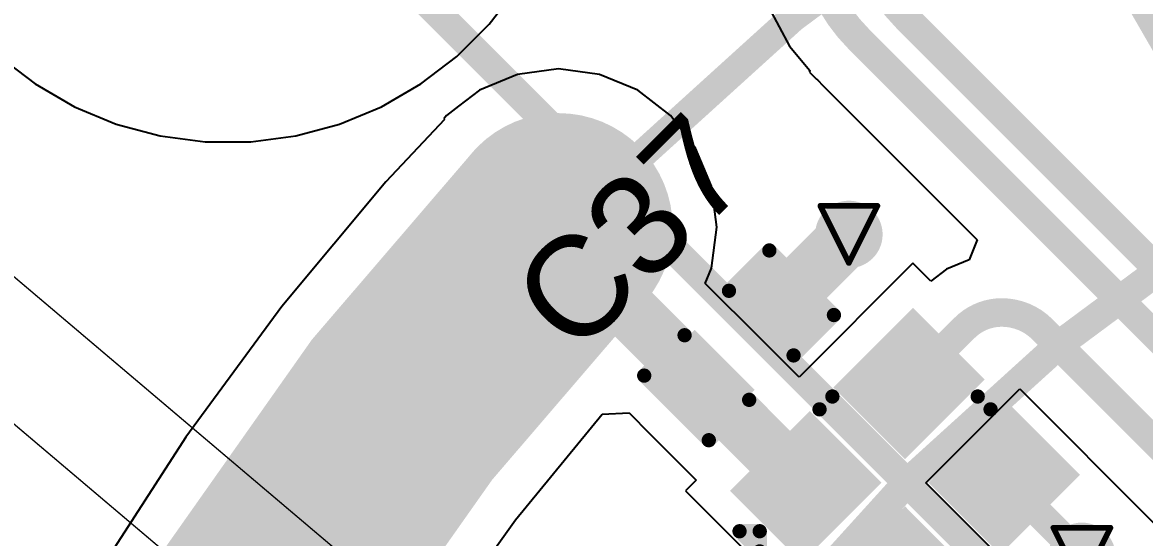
# Model space of a CAD drawing. Header units: inches. Extents: x -18 to 217, y -14 to 159.
# Drawn here: x 14.68 to 24.67, y 32.24 to 36.82 of the extents above; entities that cross this region are included whole.
import ezdxf

# ---------------------------------------------------------------- set-up
doc = ezdxf.new("R2010")
doc.units = ezdxf.units.IN
for name, color, linetype in [('Bottom Layer', 5, 'Continuous'), ('Dimension', 6, 'Continuous'), ('Drill Drawing', 1, 'Continuous'), ('Fabrication', 76, 'Continuous'), ('Mechanical 4', 56, 'Continuous'), ('Multi-Layer', 9, 'Continuous'), ('Top Layer', 1, 'Continuous'), ('Top Overlay', 2, 'Continuous'), ('Top Paste', 8, 'Continuous'), ('Top Solder', 216, 'Continuous'), ('Via Holes', 16, 'Continuous')]:
    doc.layers.add(name, color=color, linetype=linetype)
doc.styles.add('Arial', font='', dxfattribs={"height": 0.2})
doc.styles.get('Arial').set_extended_font_data('Arial')

# ---------------------------------------------------------------- blocks, each defined once
blk = doc.blocks.new('SK6812_EC20_7')
at = {"layer": 'Top Layer'}
for points in [[(-1.04999917, 0.95000191), (-0.24999823, 0.95000191), (-0.24999823, 0.25000077), (-1.04999917, 0.25000077)], [(0.24999823, 0.95000191), (1.04999917, 0.95000191), (1.04999917, 0.25000077), (0.24999823, 0.25000077)], [(-1.04999917, -0.24999823), (-0.24999823, -0.24999823), (-0.24999823, -0.9499993699999999), (-1.04999917, -0.9499993699999999)], [(0.25000077, -0.24999823), (1.05000171, -0.24999823), (1.05000171, -0.9499993699999999), (0.25000077, -0.9499993699999999)]]:
    blk.add_hatch(color=1, dxfattribs=at).paths.add_polyline_path(points)
at = {"layer": 'Top Paste'}
for points in [[(-1.04999917, 0.95000191), (-0.24999823, 0.95000191), (-0.24999823, 0.25000077), (-1.04999917, 0.25000077)], [(0.24999823, 0.95000191), (1.04999917, 0.95000191), (1.04999917, 0.25000077), (0.24999823, 0.25000077)], [(-1.04999917, -0.24999823), (-0.24999823, -0.24999823), (-0.24999823, -0.9499993699999999), (-1.04999917, -0.9499993699999999)], [(0.25000077, -0.24999823), (1.05000171, -0.24999823), (1.05000171, -0.9499993699999999), (0.25000077, -0.9499993699999999)]]:
    blk.add_hatch(color=8, dxfattribs=at).paths.add_polyline_path(points)
at = {"layer": 'Top Solder'}
for points in [[(-1.15159917, 1.05160191), (-0.14839823, 1.05160191), (-0.14839823, 0.14840077), (-1.15159917, 0.14840077)], [(0.14839823, 1.05160191), (1.15159917, 1.05160191), (1.15159917, 0.14840077), (0.14839823, 0.14840077)], [(-1.15159917, -0.14839823), (-0.14839823, -0.14839823), (-0.14839823, -1.05159937), (-1.15159917, -1.05159937)], [(0.14840077, -0.14839823), (1.15160171, -0.14839823), (1.15160171, -1.05159937), (0.14840077, -1.05159937)]]:
    blk.add_hatch(color=216, dxfattribs=at).paths.add_polyline_path(points)
at = {"layer": 'Top Overlay', "const_width": 0.127}
for points in [[(0.0762, 1.00000054), (-0.08560054, 1.00000054)], [(-0.999998, -0.08560054), (-0.999998, 0.0762)], [(0.999998, -0.08560054), (0.999998, 0.0762)], [(1.3462, -0.4826), (1.2192, -0.6096)], [(1.34620254, -0.7366), (1.3462, -0.4826)], [(1.34620254, -0.7366), (1.2192, -0.6096)], [(0.0762, -0.999998), (-0.08560054, -0.999998)]]:
    blk.add_lwpolyline(points, dxfattribs=at)
at = {"layer": 'Top Overlay', "const_width": 0.0635}
for points in [[(-0.11735054, 1.00000054, 1), (-0.05385054, 1.00000054, 1)], [(0.04445, 1.00000054, 1), (0.10795, 1.00000054, 1)], [(-1.031748, 0.0762, 1), (-0.968248, 0.0762, 1)], [(0.968248, 0.0762, 1), (1.031748, 0.0762, 1)], [(-1.031748, -0.08560054, 1), (-0.968248, -0.08560054, 1)], [(0.968248, -0.08560054, 1), (1.031748, -0.08560054, 1)], [(1.31445, -0.4826, 1), (1.37795, -0.4826, 1)], [(1.31445, -0.4826, 1), (1.37795, -0.4826, 1)], [(1.18745, -0.6096, 1), (1.25095, -0.6096, 1)], [(1.18745, -0.6096, 1), (1.25095, -0.6096, 1)], [(1.31445254, -0.7366, 1), (1.37795254, -0.7366, 1)], [(1.31445254, -0.7366, 1), (1.37795254, -0.7366, 1)], [(-0.11735054, -0.999998, 1), (-0.05385054, -0.999998, 1)], [(0.04445, -0.999998, 1), (0.10795, -0.999998, 1)]]:
    blk.add_lwpolyline(points, format="xyb", close=True, dxfattribs=at)
blk = doc.blocks.new('C___0402_17')
at = {"layer": 'Top Layer'}
for points in [[(-0.6985, -0.3175), (-0.6985, 0.3175), (-0.2412999999999999, 0.3175), (-0.2413, -0.3175)], [(0.2412999999999999, -0.3175), (0.2413, 0.3175), (0.6985, 0.3175), (0.6985, -0.3175)]]:
    blk.add_hatch(color=1, dxfattribs=at).paths.add_polyline_path(points)
at = {"layer": 'Top Paste'}
for points in [[(-0.6985, -0.3175), (-0.6985, 0.3175), (-0.2412999999999999, 0.3175), (-0.2413, -0.3175)], [(0.2412999999999999, -0.3175), (0.2413, 0.3175), (0.6985, 0.3175), (0.6985, -0.3175)]]:
    blk.add_hatch(color=8, dxfattribs=at).paths.add_polyline_path(points)
at = {"layer": 'Top Solder'}
for points in [[(-0.7584998799999999, -0.37749988), (-0.7584998799999999, 0.37749988), (-0.18130012, 0.37749988), (-0.18130012, -0.37749988)], [(0.18130012, -0.37749988), (0.18130012, 0.37749988), (0.7584998799999999, 0.37749988), (0.7584998799999999, -0.37749988)]]:
    blk.add_hatch(color=216, dxfattribs=at).paths.add_polyline_path(points)
at = {"layer": 'Top Overlay', "const_width": 0.127}
for points in [[(-0.2794, 0.4064), (-0.7874, 0.4064)], [(-0.7874, -0.4064), (-0.7874, 0.4064)], [(0.7874, 0.4064), (0.2794, 0.4064)], [(0.7874, -0.4064), (0.7874, 0.4064)], [(-0.2794, -0.4064), (-0.7874, -0.4064)], [(0.7874, -0.4064), (0.2794, -0.4064)]]:
    blk.add_lwpolyline(points, dxfattribs=at)
at = {"layer": 'Top Overlay', "const_width": 0.0635}
for points in [[(-0.8191499999999999, 0.4064, 1), (-0.7556499999999999, 0.4064, 1)], [(-0.8191499999999999, 0.4064, 1), (-0.7556499999999999, 0.4064, 1)], [(-0.31115, 0.4064, 1), (-0.24765, 0.4064, 1)], [(0.24765, 0.4064, 1), (0.31115, 0.4064, 1)], [(0.7556499999999999, 0.4064, 1), (0.8191499999999999, 0.4064, 1)], [(0.7556499999999999, 0.4064, 1), (0.8191499999999999, 0.4064, 1)], [(-0.8191499999999999, -0.4064, 1), (-0.7556499999999999, -0.4064, 1)], [(-0.8191499999999999, -0.4064, 1), (-0.7556499999999999, -0.4064, 1)], [(-0.31115, -0.4064, 1), (-0.24765, -0.4064, 1)], [(0.24765, -0.4064, 1), (0.31115, -0.4064, 1)], [(0.7556499999999999, -0.4064, 1), (0.8191499999999999, -0.4064, 1)], [(0.7556499999999999, -0.4064, 1), (0.8191499999999999, -0.4064, 1)]]:
    blk.add_lwpolyline(points, format="xyb", close=True, dxfattribs=at)
blk = doc.blocks.new('C___0402_18')
at = {"layer": 'Top Layer'}
for points in [[(-0.6985, -0.3175), (-0.6985, 0.3175), (-0.2412999999999999, 0.3175), (-0.2413, -0.3175)], [(0.2412999999999999, -0.3175), (0.2413, 0.3175), (0.6985, 0.3175), (0.6985, -0.3175)]]:
    blk.add_hatch(color=1, dxfattribs=at).paths.add_polyline_path(points)
at = {"layer": 'Top Paste'}
for points in [[(-0.6985, -0.3175), (-0.6985, 0.3175), (-0.2412999999999999, 0.3175), (-0.2413, -0.3175)], [(0.2412999999999999, -0.3175), (0.2413, 0.3175), (0.6985, 0.3175), (0.6985, -0.3175)]]:
    blk.add_hatch(color=8, dxfattribs=at).paths.add_polyline_path(points)
at = {"layer": 'Top Solder'}
for points in [[(-0.7584998799999999, -0.37749988), (-0.7584998799999999, 0.37749988), (-0.18130012, 0.37749988), (-0.18130012, -0.37749988)], [(0.18130012, -0.37749988), (0.18130012, 0.37749988), (0.7584998799999999, 0.37749988), (0.7584998799999999, -0.37749988)]]:
    blk.add_hatch(color=216, dxfattribs=at).paths.add_polyline_path(points)
at = {"layer": 'Top Overlay', "const_width": 0.127}
for points in [[(-0.2794, 0.4064), (-0.7874, 0.4064)], [(-0.7874, -0.4064), (-0.7874, 0.4064)], [(0.7874, 0.4064), (0.2794, 0.4064)], [(0.7874, -0.4064), (0.7874, 0.4064)], [(-0.2794, -0.4064), (-0.7874, -0.4064)], [(0.7874, -0.4064), (0.2794, -0.4064)]]:
    blk.add_lwpolyline(points, dxfattribs=at)
at = {"layer": 'Top Overlay', "const_width": 0.0635}
for points in [[(-0.8191499999999999, 0.4064, 1), (-0.7556499999999999, 0.4064, 1)], [(-0.8191499999999999, 0.4064, 1), (-0.7556499999999999, 0.4064, 1)], [(-0.31115, 0.4064, 1), (-0.24765, 0.4064, 1)], [(0.24765, 0.4064, 1), (0.31115, 0.4064, 1)], [(0.7556499999999999, 0.4064, 1), (0.8191499999999999, 0.4064, 1)], [(0.7556499999999999, 0.4064, 1), (0.8191499999999999, 0.4064, 1)], [(-0.8191499999999999, -0.4064, 1), (-0.7556499999999999, -0.4064, 1)], [(-0.8191499999999999, -0.4064, 1), (-0.7556499999999999, -0.4064, 1)], [(-0.31115, -0.4064, 1), (-0.24765, -0.4064, 1)], [(0.24765, -0.4064, 1), (0.31115, -0.4064, 1)], [(0.7556499999999999, -0.4064, 1), (0.8191499999999999, -0.4064, 1)], [(0.7556499999999999, -0.4064, 1), (0.8191499999999999, -0.4064, 1)]]:
    blk.add_lwpolyline(points, format="xyb", close=True, dxfattribs=at)

msp = doc.modelspace()

# ---------------------------------------------------------------- hatches: boundary and pattern name
at = {"layer": 'Bottom Layer'}
h = msp.add_hatch(color=5, dxfattribs=at)
edge = h.paths.add_edge_path()
edge.add_arc((22.03638468, 34.93478662), 0.2999994, 0, 360)
h = msp.add_hatch(color=5, dxfattribs=at)
edge = h.paths.add_edge_path()
edge.add_arc((24.10953776, 32.07074866), 0.2999994, 0, 360)
at = {"layer": 'Top Layer'}
h = msp.add_hatch(color=1, dxfattribs=at)
edge = h.paths.add_edge_path()
edge.add_arc((22.03638468, 34.93478662), 0.2999994, 0, 360)
h = msp.add_hatch(color=1, dxfattribs=at)
edge = h.paths.add_edge_path()
edge.add_arc((24.10953776, 32.07074866), 0.2999994, 0, 360)
at = {"layer": 'Via Holes'}
h = msp.add_hatch(color=7, dxfattribs=at)
edge = h.paths.add_edge_path()
edge.add_arc((22.03638468, 34.93478662), 0.1499997, 0, 360)

# ---------------------------------------------------------------- linework, layer by layer
at = {"layer": 'Bottom Layer'}
for p, q in [((18.83475278, 36.8051207), (19.08086862, 37.12586682)), ((18.54887578, 36.5192437), (18.83475278, 36.8051207)), ((14.47311812, 36.5192437), (14.79386424, 36.27312786)), ((18.22812966, 36.27312786), (18.54887578, 36.5192437)), ((14.79386424, 36.27312786), (15.143988, 36.07098196)), ((17.8780059, 36.07098196), (18.22812966, 36.27312786)), ((15.143988, 36.07098196), (15.51750516, 35.91626547999999)), ((17.50448874, 35.91626547999999), (17.8780059, 36.07098196)), ((15.51750516, 35.91626547999999), (15.90802, 35.81162764)), ((17.1139739, 35.81162764), (17.50448874, 35.91626547999999)), ((15.90802, 35.81162764), (16.30885232, 35.75885914)), ((16.30885232, 35.75885914), (16.71314158, 35.75885914)), ((16.71314158, 35.75885914), (17.1139739, 35.81162764))]:
    msp.add_line(p, q, dxfattribs=at)
at = {"layer": 'Dimension', "const_width": 0.254}
for points in [[(58.31000022, 19.46699942, 1), (13.30999878, 19.46699942, 1)], [(54.56033537999999, 19.46692576, 1), (17.06033418, 19.46692576, 1)]]:
    msp.add_lwpolyline(points, format="xyb", close=True, dxfattribs=at)
msp.add_lwpolyline([(17.94394176, 37.3357267), (55.3623734, -0.08175752)], dxfattribs=at)
at = {"layer": 'Drill Drawing', "const_width": 0.0508}
for points in [[(21.78238468, 35.18878662), (22.29038468, 35.18878662)], [(21.78238468, 35.18878662), (22.03638468, 34.68078662)], [(22.03638468, 34.68078662), (22.29038468, 35.18878662)], [(23.85553776, 32.32474866), (24.36353776, 32.32474866)], [(23.85553776, 32.32474866), (24.10953776, 31.81674866)], [(24.10953776, 31.81674866), (24.36353776, 32.32474866)]]:
    msp.add_lwpolyline(points, dxfattribs=at)
at = {"layer": 'Drill Drawing', "const_width": 0.0254}
for points in [[(21.76968468, 35.18878662, 1), (21.79508468, 35.18878662, 1)], [(21.76968468, 35.18878662, 1), (21.79508468, 35.18878662, 1)], [(22.27768468, 35.18878662, 1), (22.30308468, 35.18878662, 1)], [(22.27768468, 35.18878662, 1), (22.30308468, 35.18878662, 1)], [(22.02368468, 34.68078662, 1), (22.04908468, 34.68078662, 1)], [(22.02368468, 34.68078662, 1), (22.04908468, 34.68078662, 1)], [(23.84283776, 32.32474866, 1), (23.86823776, 32.32474866, 1)], [(23.84283776, 32.32474866, 1), (23.86823776, 32.32474866, 1)], [(24.35083776, 32.32474866, 1), (24.37623776, 32.32474866, 1)], [(24.35083776, 32.32474866, 1), (24.37623776, 32.32474866, 1)]]:
    msp.add_lwpolyline(points, format="xyb", close=True, dxfattribs=at)
at = {"layer": 'Fabrication', "const_width": 0.0127}
for points in [[(13.60255598, 35.40917226, -1.086164305694863), (19.94478104, 41.75152178)], [(13.60255598, 35.40917226, -1.086164305694863), (19.94478104, 41.75152178)], [(21.84632156, 25.02614756, -0.3667768951628362), (38.92474816, 34.222817)], [(21.84632156, 25.02614756, -0.3667768951628362), (38.92474816, 34.222817)], [(21.84632156, 25.02614756, -0.3667768951628362), (38.92474816, 34.222817)], [(21.84632156, 25.02614756, -0.3667768951628362), (38.92474816, 34.222817)], [(22.3945323, 23.54997576, -0.4369289405353744), (40.83044412, 32.61877144)], [(22.3945323, 23.54997576, -0.4369289405353744), (40.83044412, 32.61877144)]]:
    msp.add_lwpolyline(points, format="xyb", dxfattribs=at)
for points in [[(13.60255598, 35.40917226), (18.42319658, 31.32542884)], [(13.60255598, 35.40917226), (18.42319658, 31.32542884)], [(13.60255598, 35.40917226), (18.42319658, 31.32542884)], [(13.60255598, 35.40917226), (18.42319658, 31.32542884)], [(12.95617678, 34.64615626), (17.10586368, 31.13080388)], [(12.95617678, 34.64615626), (17.10586368, 31.13080388)]]:
    msp.add_lwpolyline(points, dxfattribs=at)
at = {"layer": 'Mechanical 4', "const_width": 0.0127}
for points in [[(50.81100582, 19.54995328, 1), (20.81100486, 19.54995328, 1)], [(50.81100582, 19.54995328, 1), (20.81100486, 19.54995328, 1)], [(50.81100582, 19.54995328, 1), (20.81100486, 19.54995328, 1)], [(50.81100582, 19.54995328, 1), (20.81100486, 19.54995328, 1)], [(50.8248031, 19.53848518, 1), (20.82480214, 19.53848518, 1)], [(50.8248031, 19.53848518, 1), (20.82480214, 19.53848518, 1)], [(50.8248031, 19.53848518, 1), (20.82480214, 19.53848518, 1)], [(50.8248031, 19.53848518, 1), (20.82480214, 19.53848518, 1)]]:
    msp.add_lwpolyline(points, format="xyb", close=True, dxfattribs=at)
at = {"layer": 'Multi-Layer'}
for p, q in [((18.83475278, 36.8051207), (19.08086862, 37.12586682)), ((18.54887578, 36.5192437), (18.83475278, 36.8051207)), ((14.47311812, 36.5192437), (14.79386424, 36.27312786)), ((18.22812966, 36.27312786), (18.54887578, 36.5192437)), ((14.79386424, 36.27312786), (15.143988, 36.07098196)), ((17.8780059, 36.07098196), (18.22812966, 36.27312786)), ((15.143988, 36.07098196), (15.51750516, 35.91626547999999)), ((17.50448874, 35.91626547999999), (17.8780059, 36.07098196)), ((15.51750516, 35.91626547999999), (15.90802, 35.81162764)), ((17.1139739, 35.81162764), (17.50448874, 35.91626547999999)), ((15.90802, 35.81162764), (16.30885232, 35.75885914)), ((16.30885232, 35.75885914), (16.51099822, 35.75885914)), ((16.51099822, 35.75885914), (16.71314158, 35.75885914)), ((16.71314158, 35.75885914), (17.1139739, 35.81162764))]:
    msp.add_line(p, q, dxfattribs=at)
at = {"layer": 'Top Layer'}
for p, q in [((18.83475278, 36.8051207), (19.08086862, 37.12586682)), ((21.32526342, 36.95453874), (21.5089232, 36.61093516)), ((18.54887578, 36.5192437), (18.83475278, 36.8051207)), ((21.5089232, 36.61093516), (21.6887679, 36.39179158)), ((14.47311812, 36.5192437), (14.79386424, 36.27312786)), ((18.22812966, 36.27312786), (18.54887578, 36.5192437)), ((19.0877063, 36.35899509999999), (18.74786954, 36.21823084)), ((19.45239696, 36.40700872), (19.0877063, 36.35899509999999)), ((19.81708762, 36.35899509999999), (19.45239696, 36.40700872)), ((20.15692438, 36.21823084), (19.81708762, 36.35899509999999)), ((21.6887679, 36.39179158), (21.68698482, 36.37940654)), ((21.68698482, 36.37940654), (21.68700006, 36.3793659)), ((21.68700006, 36.3793659), (21.74790164, 36.31752452)), ((14.79386424, 36.27312786), (15.143988, 36.07098196)), ((17.8780059, 36.07098196), (18.22812966, 36.27312786)), ((21.74790164, 36.31752452), (21.75583914, 36.30946002)), ((21.75583914, 36.30946002), (21.80776182, 36.25754242)), ((21.80776182, 36.25754242), (23.17790386, 34.8873953)), ((18.74786954, 36.21823084), (18.56319884, 36.07652932)), ((20.44875006, 35.99430698), (20.15692438, 36.21823084)), ((15.143988, 36.07098196), (15.51750516, 35.91626547999999)), ((17.50448874, 35.91626547999999), (17.8780059, 36.07098196)), ((18.56319884, 36.07652932), (18.45603878, 35.99431206)), ((18.43669668, 35.9571417), (17.91549884, 35.40346742)), ((18.45603878, 35.99431206), (18.43137538, 35.96216582)), ((18.43137538, 35.96216582), (18.43669668, 35.9571417)), ((20.67267392, 35.7024813), (20.44875006, 35.99430698)), ((15.51750516, 35.91626547999999), (15.90802, 35.81162764)), ((17.1139739, 35.81162764), (17.50448874, 35.91626547999999)), ((15.90802, 35.81162764), (16.30885232, 35.75885914)), ((16.30885232, 35.75885914), (16.71314158, 35.75885914)), ((16.71314158, 35.75885914), (17.1139739, 35.81162764)), ((20.81343818, 35.36264454), (20.67267392, 35.7024813)), ((17.91549884, 35.40346742), (16.99091598, 34.2940513)), ((20.8614518, 34.99795388), (20.81343818, 35.36264454)), ((20.81343818, 34.63326322), (20.8614518, 34.99795388)), ((23.17790386, 34.8873953), (23.1056815, 34.70817036)), ((22.60671374, 34.67802564), (21.5930353, 33.6643472)), ((22.76607334, 34.51866604), (22.60671374, 34.67802564)), ((23.1056815, 34.70817036), (22.90436618, 34.62478216)), ((20.75798744, 34.49939506), (20.81343818, 34.63326322)), ((22.90436618, 34.62478216), (22.76607334, 34.51866604)), ((21.25561408, 34.00177095999999), (20.75798744, 34.49939506)), ((16.99091598, 34.2940513), (16.13500202, 33.1308329)), ((21.5930353, 33.6643472), (21.25561408, 34.00177095999999)), ((22.7212652, 32.72499678), (23.55612256, 33.55985414)), ((23.55612256, 33.55985414), (24.75805056, 32.35792868)), ((19.06980184, 32.39543178), (19.8403464, 33.33434785999999)), ((19.8403464, 33.33434785999999), (20.08002334, 33.34612076)), ((20.08002334, 33.34612076), (20.26857516, 33.15756894)), ((20.26857516, 33.15756894), (20.26858278, 33.15756386)), ((20.26858278, 33.15756386), (20.6774161, 32.748728)), ((16.13500202, 33.1308329), (15.35088624, 31.91805656)), ((20.6774161, 32.748728), (20.58297636, 32.65428826)), ((20.58297636, 32.65428826), (21.61676652, 31.6204981)), ((23.56979538, 31.87646913999999), (22.7212652, 32.72499678)), ((18.26548798, 31.2730134), (19.06980184, 32.39543178))]:
    msp.add_line(p, q, dxfattribs=at)
for points, const_width in [([(23.95966252, 38.67549034, -0.538770409587209), (58.0621648, 22.88544064)], 2.032), ([(22.55388936, 36.85456688, -0.198912367379658), (22.1233492, 37.89398314)], 0.254), ([(22.1220665, 36.67574072, -0.198912367379658), (21.6915492, 37.7151011)], 0.254), ([(22.12206904, 36.67574072, -3.74608519676e-05), (22.12208936, 36.67571024)], 0.254), ([(14.24462226, 13.13484546, -0.2676026916761695), (19.45239696, 34.99795388)], 2.032), ([(23.06557998, 34.10310172, -0.1991453665261425), (23.39690774, 34.24024902)], 0.254), ([(23.39690774, 34.24025156, -0.1975157828898303), (23.7562136, 34.09225846)], 0.254)]:
    msp.add_lwpolyline(points, format="xyb", dxfattribs=dict(at, const_width=const_width))
for points, const_width in [([(24.06899174, 38.49978584), (24.95476848, 36.9655852)], 0.508), ([(22.55388936, 36.85456688), (26.74240016, 32.66607639999999)], 0.254), ([(22.12208936, 36.67571024), (27.70646732, 31.0913145)], 0.254), ([(19.5250054, 34.81675536), (20.72638476, 33.61538108)], 0.508), ([(21.4631143, 34.35211315999999), (22.00044622, 34.8894654)], 0.508), ([(22.57135948, 33.60888122), (23.06557998, 34.10310172)], 0.254), ([(23.7562136, 34.09225592), (25.25051084, 32.59796122)], 0.254), ([(20.72638476, 33.61538108), (20.79780448, 33.54396136)], 0.508), ([(20.79780448, 33.54396136), (21.65212078, 32.68964252)], 0.508), ([(23.41988966, 32.76035357999999), (24.10947934, 32.07075882)], 0.254)]:
    msp.add_lwpolyline(points, dxfattribs=dict(at, const_width=const_width))
for points, const_width in [([(22.49038936, 36.85456688, 1), (22.61738936, 36.85456688, 1)], 0.127), ([(22.49038936, 36.85456688, 1), (22.61738936, 36.85456688, 1)], 0.127), ([(22.0585665, 36.67574072, 1), (22.1855665, 36.67574072, 1)], 0.127), ([(22.05856904, 36.67574072, 1), (22.18556904, 36.67574072, 1)], 0.127), ([(22.05858936, 36.67571024, 1), (22.18558936, 36.67571024, 1)], 0.127), ([(22.05858936, 36.67571024, 1), (22.18558936, 36.67571024, 1)], 0.127), ([(18.94439696, 34.99795388, 1), (19.96039696, 34.99795388, 1)], 1.016), ([(19.3980054, 34.81675536, 1), (19.6520054, 34.81675536, 1)], 0.254), ([(21.87344622, 34.8894654, 1), (22.12744622, 34.8894654, 1)], 0.254), ([(21.3361143, 34.35211315999999, 1), (21.5901143, 34.35211315999999, 1)], 0.254), ([(23.33340774, 34.24025156, 1), (23.46040774, 34.24025156, 1)], 0.127), ([(23.33340774, 34.24024902, 1), (23.46040774, 34.24024902, 1)], 0.127), ([(23.00207998, 34.10310172, 1), (23.12907998, 34.10310172, 1)], 0.127), ([(23.00207998, 34.10310172, 1), (23.12907998, 34.10310172, 1)], 0.127), ([(23.6927136, 34.09225846, 1), (23.8197136, 34.09225846, 1)], 0.127), ([(23.6927136, 34.09225592, 1), (23.8197136, 34.09225592, 1)], 0.127), ([(20.59938476, 33.61538108, 1), (20.85338476, 33.61538108, 1)], 0.254), ([(20.59938476, 33.61538108, 1), (20.85338476, 33.61538108, 1)], 0.254), ([(20.67080448, 33.54396136, 1), (20.92480448, 33.54396136, 1)], 0.254), ([(20.67080448, 33.54396136, 1), (20.92480448, 33.54396136, 1)], 0.254), ([(22.50785948, 33.60888122, 1), (22.63485948, 33.60888122, 1)], 0.127), ([(21.52512078, 32.68964252, 1), (21.77912078, 32.68964252, 1)], 0.254), ([(23.35638966, 32.76035357999999, 1), (23.48338966, 32.76035357999999, 1)], 0.127)]:
    msp.add_lwpolyline(points, format="xyb", close=True, dxfattribs=dict(at, const_width=const_width))
at = {"layer": 'Top Overlay', "const_width": 0.254}
msp.add_lwpolyline([(50.8103505, 19.46693338, 1), (20.81034954, 19.46693338, 1)], format="xyb", close=True, dxfattribs=at)

# ---------------------------------------------------------------- block references
for name, p, rotation in [('C___0402_17', (25.35940572, 37.1992017), 210), ('C___0402_18', (21.05900538, 33.9480017), 225), ('SK6812_EC20_7', (22.53600522, 32.72499931999999), 225)]:
    msp.add_blockref(name, p, dxfattribs=dict(rotation=rotation))

# ---------------------------------------------------------------- texts
at = {"layer": 'Top Overlay', "style": 'Arial'}
msp.add_text('C37', height=0.889, rotation=45, dxfattribs=at).set_placement((19.60205122, 33.82918558))

doc.saveas('drawing.dxf')
